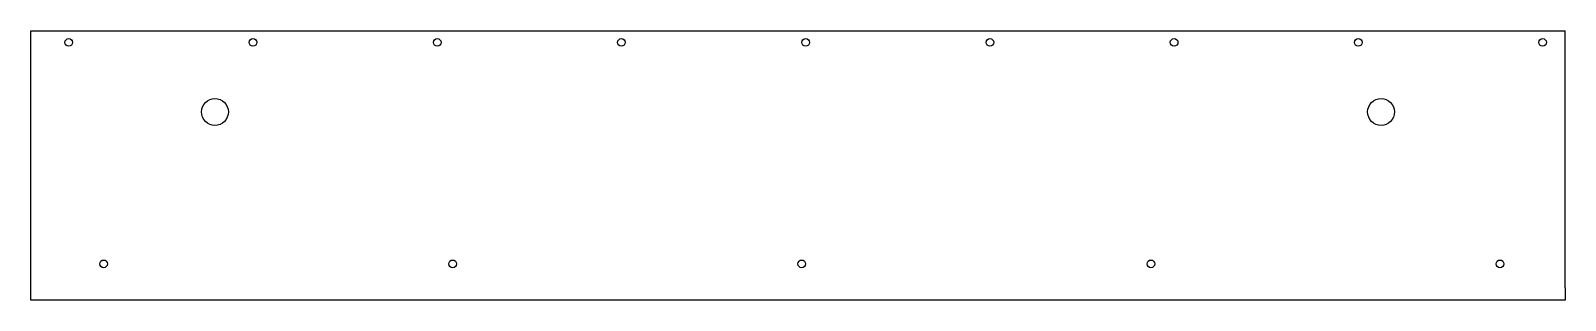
# Model space of a CAD drawing. Extents: x 0 to 50, y 0 to 8.8.
import ezdxf

# ---------------------------------------------------------------- set-up
doc = ezdxf.new("R2010")
doc.units = 0
doc.header["$LTSCALE"] = 1.21
doc.layers.get('0').update_dxf_attribs({"linetype": 'CONTINUOUS'})
doc.layers.add('DTM_AXES', color=7, linetype='CONTINUOUS')
doc.layers.add('DTM_SURFS', color=7, linetype='CONTINUOUS')

msp = doc.modelspace()

# ---------------------------------------------------------------- linework, layer by layer
at = {"color": 3, "linetype": 'CONTINUOUS'}
for p, q in [((0, 0.473), (0, 1.843)), ((49.98, 0.473), (49.98, 1.843)), ((0, 0), (0, 0.399)), ((49.98, 0), (0, 0)), ((49.98, 0.399), (49.98, 0))]:
    msp.add_line(p, q, dxfattribs=at)
at = {"layer": 'DTM_AXES', "color": 3, "linetype": 'CONTINUOUS'}
for p, q in [((0, 3.639), (0, 3.713)), ((49.98, 3.639), (49.98, 3.713)), ((0, 2.306), (0, 2.38)), ((49.98, 2.306), (49.98, 2.38)), ((0, 1.843), (0, 1.917)), ((49.98, 1.843), (49.98, 1.917)), ((0, 0.399), (0, 0.473)), ((49.98, 0.399), (49.98, 0.473))]:
    msp.add_line(p, q, dxfattribs=at)
for centre, radius in [((1.24, 8.383), 0.125), ((7.24, 8.383), 0.125), ((13.24, 8.383), 0.125), ((19.24, 8.383), 0.125), ((25.24, 8.383), 0.125), ((31.24, 8.383), 0.125), ((37.24, 8.383), 0.125), ((43.24, 8.383), 0.125), ((49.24, 8.383), 0.125), ((6, 6.123), 0.438), ((43.98, 6.123), 0.438), ((2.373, 1.183), 0.125), ((13.743, 1.183), 0.125), ((25.113, 1.183), 0.125), ((36.483, 1.183), 0.125), ((47.853, 1.183), 0.125)]:
    msp.add_circle(centre, radius, dxfattribs=at)
at = {"layer": 'DTM_SURFS', "color": 3, "linetype": 'CONTINUOUS'}
for p, q in [((0, 3.713), (0, 8.763)), ((0, 8.763), (49.98, 8.763)), ((49.98, 3.713), (49.98, 8.763)), ((0, 2.38), (0, 3.639)), ((49.98, 2.38), (49.98, 3.639)), ((0, 1.917), (0, 2.306)), ((49.98, 1.917), (49.98, 2.306))]:
    msp.add_line(p, q, dxfattribs=at)

doc.saveas('drawing.dxf')
